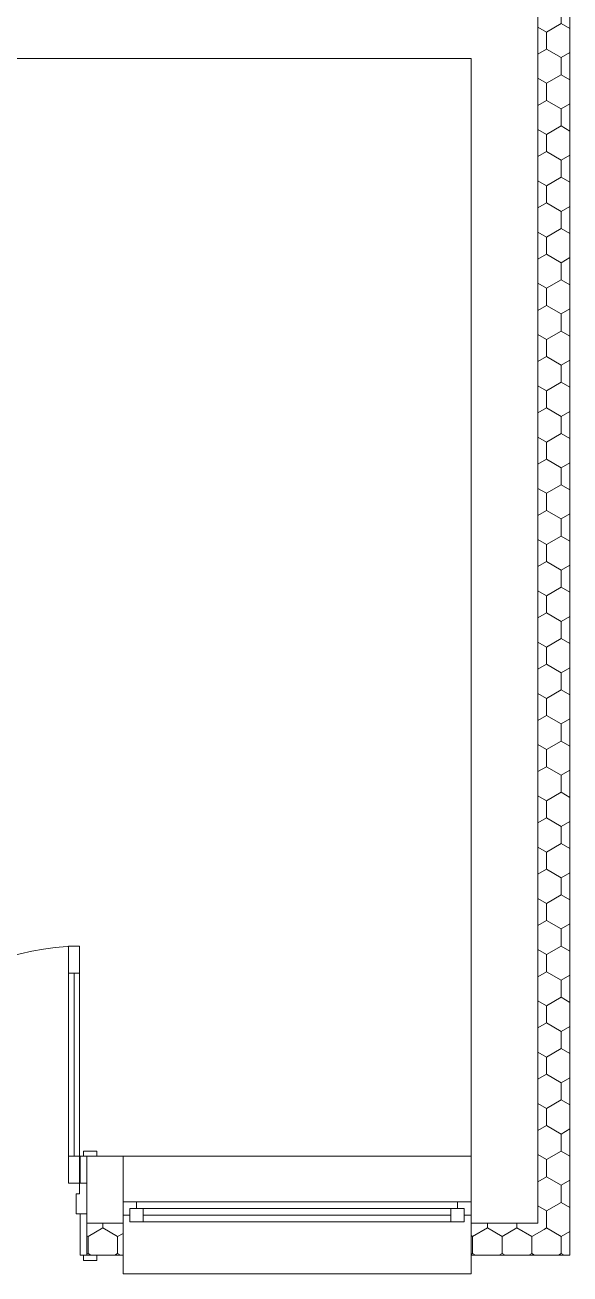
# Model space of a CAD drawing. Header units: feet. Extents: x 2814058 to 2855058, y -67651 to -38951.
# Drawn here: x 2829670 to 2830309, y -55779 to -54317 of the extents above; entities that cross this region are included whole.
import ezdxf

# ---------------------------------------------------------------- set-up
doc = ezdxf.new("R2010")
doc.units = ezdxf.units.FT
doc.header["$MEASUREMENT"] = 0
doc.layers.add('0_muret e jashtme_Pen_No__1', color=7, linetype='Continuous', lineweight=0)
doc.layers.add('0_muret e jashtme_Pen_No__14', color=7, linetype='Continuous', lineweight=0, true_color=0xbd8b17)
pattern_1 = [(90, (2247653.822, -76424.967), (-34.6410162, 0), [20, -40]), (90, (2247636.502, -76394.967), (-34.6410162, 0), [20, -40]), (150, (2247653.822, -76404.967), (17.320508, 30), [20, -40]), (150, (2247619.18, -76404.967), (17.320508, 30), [20, -40]), (210, (2247653.822, -76424.967), (-17.320508, 30), [20, -40]), (210, (2247619.18, -76424.967), (-17.320508, 30), [20, -40])]

msp = doc.modelspace()

# ---------------------------------------------------------------- hatches: boundary and pattern name
at = {"layer": '0_muret e jashtme_Pen_No__14', "linetype": 'Continuous', "lineweight": 0, "true_color": 0xbd8b17}
h = msp.add_hatch(dxfattribs=at)
h.set_pattern_fill('STYROFOAM_SM_INSULATION', color=42, style=0, pattern_type=2)
h.set_pattern_definition(pattern_1)
h.paths.add_polyline_path([(2830271, -54190.9), (2830271, -55719.3), (2830308.6, -55756.9), (2830308.6, -54190.9)])
h = msp.add_hatch(dxfattribs=at)
h.set_pattern_fill('STYROFOAM_SM_INSULATION', color=42, style=0, pattern_type=2)
h.set_pattern_definition(pattern_1)
h.paths.add_polyline_path([(2829742.7, -55719.3), (2829742.7, -55756.9), (2829785.2, -55756.9), (2829785.2, -55719.3)])
h = msp.add_hatch(dxfattribs=at)
h.set_pattern_fill('STYROFOAM_SM_INSULATION', color=42, style=0, pattern_type=2)
h.set_pattern_definition(pattern_1)
h.paths.add_polyline_path([(2830271, -55719.3), (2830192.7, -55719.3), (2830192.7, -55756.9), (2830308.6, -55756.9)])

# ---------------------------------------------------------------- linework, layer by layer
at = {"layer": '0_muret e jashtme_Pen_No__1', "color": 7, "linetype": 'Continuous', "lineweight": 0}
for p, q in [((2830271, -55719.3), (2830271, -54190.9)), ((2829721.4, -55426.5), (2829721.4, -55395.2)), ((2829721.4, -55395.2), (2829734, -55395.2)), ((2829734, -55395.2), (2829734, -55426.5)), ((2829721.4, -55426.5), (2829727.7, -55426.5)), ((2829721.4, -55640.9), (2829721.4, -55426.5)), ((2829734, -55426.5), (2829721.4, -55426.5)), ((2829727.7, -55426.5), (2829734, -55426.5)), ((2829727.7, -55640.9), (2829727.7, -55426.5)), ((2829727.7, -55426.5), (2829727.7, -55640.9)), ((2829727.7, -55426.5), (2829727.7, -55640.9)), ((2829734, -55426.5), (2829734, -55640.9)), ((2829727.7, -55640.9), (2829721.4, -55640.9)), ((2829721.4, -55672.3), (2829721.4, -55640.9)), ((2829721.4, -55640.9), (2829734, -55640.9)), ((2829734, -55640.9), (2829727.7, -55640.9)), ((2829734, -55640.9), (2829734, -55672.3)), ((2829734.9, -55672.3), (2829734.9, -55640.9)), ((2829734.9, -55640.9), (2829742.7, -55640.9)), ((2829738.7, -55635), (2829754.3, -55635)), ((2829738.7, -55640.9), (2829738.7, -55635)), ((2829754.3, -55640.9), (2829738.7, -55640.9)), ((2829742.7, -55640.9), (2829754.3, -55640.9)), ((2829742.7, -55640.9), (2829742.7, -55672.3)), ((2829742.7, -55640.9), (2829742.7, -55672.3)), ((2829742.7, -55640.9), (2829742.7, -55672.3)), ((2829742.7, -55640.9), (2829742.7, -55672.3)), ((2829742.7, -55640.9), (2829742.7, -55672.3)), ((2829742.7, -55640.9), (2829742.7, -55672.3)), ((2829742.7, -55640.9), (2829754.3, -55640.9)), ((2829742.7, -55640.9), (2829754.3, -55640.9)), ((2829754.3, -55635), (2829754.3, -55640.9)), ((2829785.2, -55694.2), (2829785.2, -55640.9)), ((2829785.2, -55640.9), (2830192.7, -55640.9)), ((2829785.2, -55694.2), (2829785.2, -55640.9)), ((2830192.7, -55694.2), (2830192.7, -55640.9)), ((2830192.7, -55694.2), (2830192.7, -55640.9)), ((2829734, -55672.3), (2829721.4, -55672.3)), ((2829742.7, -55672.3), (2829734, -55672.3)), ((2829734, -55672.3), (2829734, -55684.8)), ((2829742.7, -55672.3), (2829734.9, -55672.3)), ((2829742.7, -55672.3), (2829742.7, -55708.3)), ((2829742.7, -55708.3), (2829742.7, -55672.3)), ((2829742.7, -55672.3), (2829742.7, -55708.3)), ((2829742.7, -55672.3), (2829742.7, -55708.3)), ((2829734, -55684.8), (2829730.2, -55684.8)), ((2829730.2, -55684.8), (2829730.2, -55708.3)), ((2829785.2, -55709.9), (2829785.2, -55694.2)), ((2829800.9, -55694.2), (2829785.2, -55694.2)), ((2829785.2, -55709.9), (2829785.2, -55694.2)), ((2829785.2, -55709.9), (2829785.2, -55694.2)), ((2829793.1, -55709.9), (2829793.1, -55702)), ((2829793.1, -55702), (2829800.9, -55702)), ((2829808.7, -55702), (2829793.1, -55702)), ((2829793.1, -55702), (2829793.1, -55717.7)), ((2829800.9, -55702), (2829800.9, -55694.2)), ((2830177, -55694.2), (2829800.9, -55694.2)), ((2829808.7, -55717.7), (2829808.7, -55702)), ((2830169.2, -55702), (2829808.7, -55702)), ((2830184.8, -55702), (2830169.2, -55702)), ((2830169.2, -55702), (2830169.2, -55717.7)), ((2830192.7, -55694.2), (2830177, -55694.2)), ((2830177, -55694.2), (2830177, -55702)), ((2830177, -55702), (2830184.8, -55702)), ((2830184.8, -55702), (2830184.8, -55709.9)), ((2830184.8, -55717.7), (2830184.8, -55702)), ((2830192.7, -55709.9), (2830192.7, -55694.2)), ((2830192.7, -55709.9), (2830192.7, -55694.2)), ((2830192.7, -55709.9), (2830192.7, -55694.2)), ((2829730.2, -55708.3), (2829742.7, -55708.3)), ((2829734.9, -55756.9), (2829734.9, -55708.3)), ((2829734.9, -55708.3), (2829742.7, -55708.3)), ((2829742.7, -55708.3), (2829742.7, -55719.3)), ((2829742.7, -55708.3), (2829742.7, -55756.9)), ((2829742.7, -55708.3), (2829742.7, -55719.3)), ((2829742.7, -55708.3), (2829742.7, -55719.3)), ((2829742.7, -55719.3), (2829785.2, -55719.3)), ((2829742.7, -55719.3), (2829742.7, -55756.9)), ((2829742.7, -55719.3), (2829742.7, -55756.9)), ((2829742.7, -55719.3), (2829742.7, -55756.9)), ((2829785.2, -55719.3), (2829785.2, -55709.9)), ((2829785.2, -55709.9), (2829793.1, -55709.9)), ((2829785.2, -55719.3), (2829785.2, -55709.9)), ((2829785.2, -55756.9), (2829785.2, -55719.3)), ((2829785.2, -55756.9), (2829785.2, -55719.3)), ((2829793.1, -55717.7), (2829808.7, -55717.7)), ((2829808.7, -55709.9), (2830169.2, -55709.9)), ((2829808.7, -55717.7), (2830169.2, -55717.7)), ((2829808.7, -55717.7), (2830169.2, -55717.7)), ((2830169.2, -55717.7), (2830184.8, -55717.7)), ((2830184.8, -55709.9), (2830192.7, -55709.9)), ((2830192.7, -55719.3), (2830192.7, -55709.9)), ((2830192.7, -55719.3), (2830192.7, -55709.9)), ((2830192.7, -55719.3), (2830271, -55719.3)), ((2830192.7, -55756.9), (2830192.7, -55719.3)), ((2830192.7, -55756.9), (2830192.7, -55719.3)), ((2829742.7, -55756.9), (2829734.9, -55756.9)), ((2829738.7, -55756.9), (2829754.3, -55756.9)), ((2829738.7, -55762.9), (2829738.7, -55756.9)), ((2829754.3, -55762.9), (2829738.7, -55762.9)), ((2829742.7, -55756.9), (2829754.3, -55756.9)), ((2829742.7, -55756.9), (2829754.3, -55756.9)), ((2829742.7, -55756.9), (2829754.3, -55756.9)), ((2829754.3, -55756.9), (2829754.3, -55762.9)), ((2829785.2, -55756.9), (2829785.2, -55778.8)), ((2830192.7, -55778.8), (2830192.7, -55756.9)), ((2829785.2, -55778.8), (2830192.7, -55778.8))]:
    msp.add_line(p, q, dxfattribs=at)
for points in [[(2830308.6, -55756.9), (2830308.6, -54190.9)], [(2828617.8, -54355.9), (2830192.7, -54355.9)], [(2830192.7, -54355.9), (2830192.7, -55640.9)], [(2829785.2, -55640.9), (2829742.7, -55640.9)], [(2829742.7, -55756.9), (2829785.2, -55756.9)], [(2830192.7, -55756.9), (2830308.6, -55756.9)]]:
    msp.add_lwpolyline(points, dxfattribs=at)
msp.add_arc((2829734, -55672.3), 277.1, 90, 180, dxfattribs=at)

doc.saveas('drawing.dxf')
